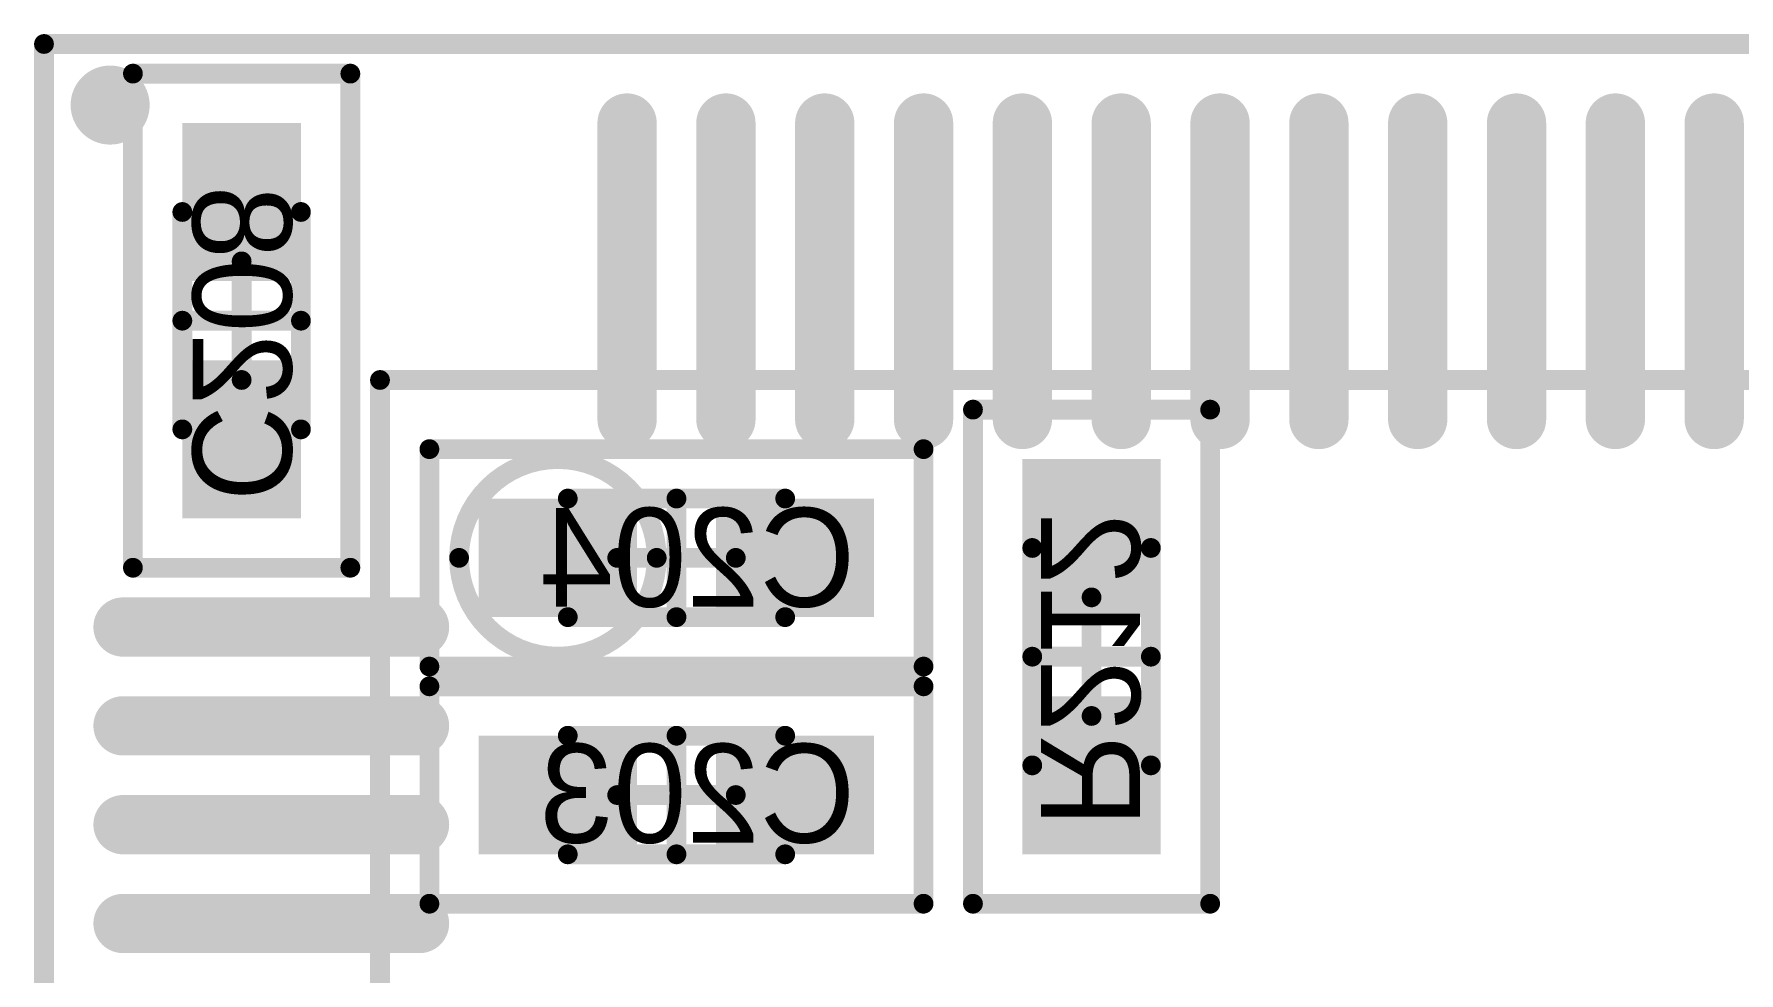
# Model space of a CAD drawing. Header units: millimetres. Extents: x 33.3 to 111.9, y 29.8 to 74.8.
# Drawn here: x 51.22 to 59.84, y 55.4 to 60.15 of the extents above; entities that cross this region are included whole.
import ezdxf

# ---------------------------------------------------------------- set-up
doc = ezdxf.new("R2010")
doc.units = ezdxf.units.MM
for name, color, linetype in [('BottomLayer', 5, 'Continuous'), ('BottomOverlay', 54, 'Continuous'), ('BottomPaste', 16, 'Continuous'), ('Mechanical13', 56, 'Continuous'), ('Mechanical14', 56, 'Continuous'), ('Mechanical15', 56, 'Continuous'), ('Mechanical16', 56, 'Continuous'), ('Mechanical17', 56, 'Continuous'), ('TopLayer', 1, 'Continuous'), ('TopOverlay', 2, 'Continuous'), ('TopPaste', 8, 'Continuous')]:
    doc.layers.add(name, color=color, linetype=linetype)

# ---------------------------------------------------------------- blocks, each defined once
blk = doc.blocks.new('TQFP64_N_19')
at = {"layer": 'Mechanical13', "const_width": 0.1}
for points in [[(-5, -5), (-5, 5)], [(-5, 5), (5, 5)]]:
    blk.add_lwpolyline(points, dxfattribs=at)
at = {"layer": 'Mechanical13'}
for points, const_width in [([(-5.025, 5, 1), (-4.975, 5, 1)], 0.05), ([(-5.025, 5, 1), (-4.975, 5, 1)], 0.05), ([(-3.6, 4.1, 1), (-4.6, 4.1, 1)], 0.1), ([(-4.625, 4.1, 1), (-4.575, 4.1, 1)], 0.05), ([(-3.625, 4.1, 1), (-3.575, 4.1, 1)], 0.05)]:
    blk.add_lwpolyline(points, format="xyb", close=True, dxfattribs=dict(at, const_width=const_width))
at = {"layer": 'Mechanical15', "const_width": 0.1}
for points in [[(-6.7, -6.7), (-6.7, 6.7)], [(-6.7, 6.7), (6.7, 6.7)]]:
    blk.add_lwpolyline(points, dxfattribs=at)
at = {"layer": 'Mechanical15', "const_width": 0.05}
blk.add_lwpolyline([(-6.725, 6.7, 1), (-6.675, 6.7, 1)], format="xyb", close=True, dxfattribs=at)
blk.add_lwpolyline([(-6.725, 6.7, 1), (-6.675, 6.7, 1)], format="xyb", close=True, dxfattribs=at)
at = {"layer": 'TopLayer', "const_width": 0.3}
for points in [[(-3.75, 6.3), (-3.75, 4.8)], [(-3.25, 6.3), (-3.25, 4.8)], [(-2.75, 6.3), (-2.75, 4.8)], [(-2.25, 6.3), (-2.25, 4.8)], [(-1.75, 6.3), (-1.75, 4.8)], [(-1.25, 6.3), (-1.25, 4.8)], [(-0.75, 6.3), (-0.75, 4.8)], [(-0.25, 6.3), (-0.25, 4.8)], [(0.25, 6.3), (0.25, 4.8)], [(0.75, 6.3), (0.75, 4.8)], [(1.25, 6.3), (1.25, 4.8)], [(1.75, 6.3), (1.75, 4.8)], [(-6.3, 3.75), (-4.8, 3.75)], [(-6.3, 3.25), (-4.8, 3.25)], [(-6.3, 2.75), (-4.8, 2.75)], [(-6.3, 2.25), (-4.8, 2.25)]]:
    blk.add_lwpolyline(points, dxfattribs=at)
at = {"layer": 'TopLayer', "const_width": 0.15}
for points in [[(-3.825, 6.3, 1), (-3.675, 6.3, 1)], [(-3.325, 6.3, 1), (-3.175, 6.3, 1)], [(-2.825, 6.3, 1), (-2.675, 6.3, 1)], [(-2.325, 6.3, 1), (-2.175, 6.3, 1)], [(-1.825, 6.3, 1), (-1.675, 6.3, 1)], [(-1.325, 6.3, 1), (-1.175, 6.3, 1)], [(-0.825, 6.3, 1), (-0.675, 6.3, 1)], [(-0.325, 6.3, 1), (-0.175, 6.3, 1)], [(0.175, 6.3, 1), (0.325, 6.3, 1)], [(0.675, 6.3, 1), (0.825, 6.3, 1)], [(1.175, 6.3, 1), (1.325, 6.3, 1)], [(1.675, 6.3, 1), (1.825, 6.3, 1)], [(-3.825, 4.8, 1), (-3.675, 4.8, 1)], [(-3.325, 4.8, 1), (-3.175, 4.8, 1)], [(-2.825, 4.8, 1), (-2.675, 4.8, 1)], [(-2.325, 4.8, 1), (-2.175, 4.8, 1)], [(-1.825, 4.8, 1), (-1.675, 4.8, 1)], [(-1.325, 4.8, 1), (-1.175, 4.8, 1)], [(-0.825, 4.8, 1), (-0.675, 4.8, 1)], [(-0.325, 4.8, 1), (-0.175, 4.8, 1)], [(0.175, 4.8, 1), (0.325, 4.8, 1)], [(0.675, 4.8, 1), (0.825, 4.8, 1)], [(1.175, 4.8, 1), (1.325, 4.8, 1)], [(1.675, 4.8, 1), (1.825, 4.8, 1)], [(-6.375, 3.75, 1), (-6.225, 3.75, 1)], [(-4.875, 3.75, 1), (-4.725, 3.75, 1)], [(-6.375, 3.25, 1), (-6.225, 3.25, 1)], [(-4.875, 3.25, 1), (-4.725, 3.25, 1)], [(-6.375, 2.75, 1), (-6.225, 2.75, 1)], [(-4.875, 2.75, 1), (-4.725, 2.75, 1)], [(-6.375, 2.25, 1), (-6.225, 2.25, 1)], [(-4.875, 2.25, 1), (-4.725, 2.25, 1)]]:
    blk.add_lwpolyline(points, format="xyb", close=True, dxfattribs=at)
at = {"layer": 'TopOverlay'}
for points, const_width in [([(-6.2653, 6.3909, 1), (-6.4653, 6.3909, 1)], 0.2), ([(-6.5153, 6.3909, 1), (-6.4153, 6.3909, 1)], 0.1), ([(-6.3153, 6.3909, 1), (-6.2153, 6.3909, 1)], 0.1)]:
    blk.add_lwpolyline(points, format="xyb", close=True, dxfattribs=dict(at, const_width=const_width))
at = {"layer": 'TopPaste', "const_width": 0.3}
for points in [[(-3.75, 6.3), (-3.75, 4.8)], [(-3.25, 6.3), (-3.25, 4.8)], [(-2.75, 6.3), (-2.75, 4.8)], [(-2.25, 6.3), (-2.25, 4.8)], [(-1.75, 6.3), (-1.75, 4.8)], [(-1.25, 6.3), (-1.25, 4.8)], [(-0.75, 6.3), (-0.75, 4.8)], [(-0.25, 6.3), (-0.25, 4.8)], [(0.25, 6.3), (0.25, 4.8)], [(0.75, 6.3), (0.75, 4.8)], [(1.25, 6.3), (1.25, 4.8)], [(1.75, 6.3), (1.75, 4.8)], [(-6.3, 3.75), (-4.8, 3.75)], [(-6.3, 3.25), (-4.8, 3.25)], [(-6.3, 2.75), (-4.8, 2.75)], [(-6.3, 2.25), (-4.8, 2.25)]]:
    blk.add_lwpolyline(points, dxfattribs=at)
at = {"layer": 'TopPaste', "const_width": 0.15}
for points in [[(-3.825, 6.3, 1), (-3.675, 6.3, 1)], [(-3.325, 6.3, 1), (-3.175, 6.3, 1)], [(-2.825, 6.3, 1), (-2.675, 6.3, 1)], [(-2.325, 6.3, 1), (-2.175, 6.3, 1)], [(-1.825, 6.3, 1), (-1.675, 6.3, 1)], [(-1.325, 6.3, 1), (-1.175, 6.3, 1)], [(-0.825, 6.3, 1), (-0.675, 6.3, 1)], [(-0.325, 6.3, 1), (-0.175, 6.3, 1)], [(0.175, 6.3, 1), (0.325, 6.3, 1)], [(0.675, 6.3, 1), (0.825, 6.3, 1)], [(1.175, 6.3, 1), (1.325, 6.3, 1)], [(1.675, 6.3, 1), (1.825, 6.3, 1)], [(-3.825, 4.8, 1), (-3.675, 4.8, 1)], [(-3.325, 4.8, 1), (-3.175, 4.8, 1)], [(-2.825, 4.8, 1), (-2.675, 4.8, 1)], [(-2.325, 4.8, 1), (-2.175, 4.8, 1)], [(-1.825, 4.8, 1), (-1.675, 4.8, 1)], [(-1.325, 4.8, 1), (-1.175, 4.8, 1)], [(-0.825, 4.8, 1), (-0.675, 4.8, 1)], [(-0.325, 4.8, 1), (-0.175, 4.8, 1)], [(0.175, 4.8, 1), (0.325, 4.8, 1)], [(0.675, 4.8, 1), (0.825, 4.8, 1)], [(1.175, 4.8, 1), (1.325, 4.8, 1)], [(1.675, 4.8, 1), (1.825, 4.8, 1)], [(-6.375, 3.75, 1), (-6.225, 3.75, 1)], [(-4.875, 3.75, 1), (-4.725, 3.75, 1)], [(-6.375, 3.25, 1), (-6.225, 3.25, 1)], [(-4.875, 3.25, 1), (-4.725, 3.25, 1)], [(-6.375, 2.75, 1), (-6.225, 2.75, 1)], [(-4.875, 2.75, 1), (-4.725, 2.75, 1)], [(-6.375, 2.25, 1), (-6.225, 2.25, 1)], [(-4.875, 2.25, 1), (-4.725, 2.25, 1)]]:
    blk.add_lwpolyline(points, format="xyb", close=True, dxfattribs=at)
blk = doc.blocks.new('RESC0402_1005__N_B_184')
at = {"layer": 'BottomLayer'}
for points in [[(-1, 0.35), (-1, -0.35), (-0.2, 0.35), (-0.2, -0.35)], [(0.2, 0.35), (0.2, -0.35), (1, 0.35), (1, -0.35)]]:
    blk.add_solid(points, dxfattribs=at)
at = {"layer": 'BottomPaste'}
for points in [[(-1, 0.35), (-1, -0.35), (-0.2, 0.35), (-0.2, -0.35)], [(0.2, 0.35), (0.2, -0.35), (1, 0.35), (1, -0.35)]]:
    blk.add_solid(points, dxfattribs=at)
at = {"layer": 'Mechanical14', "const_width": 0.1}
for points in [[(-0.55, 0.3), (0.55, 0.3)], [(-0.55, 0.3), (-0.55, -0.3)], [(0.55, 0.3), (0.55, -0.3)], [(-0.55, -0.3), (0.55, -0.3)]]:
    blk.add_lwpolyline(points, dxfattribs=at)
at = {"layer": 'Mechanical14', "const_width": 0.05}
for points in [[(-0.575, 0.3, 1), (-0.525, 0.3, 1)], [(-0.575, 0.3, 1), (-0.525, 0.3, 1)], [(0.525, 0.3, 1), (0.575, 0.3, 1)], [(0.525, 0.3, 1), (0.575, 0.3, 1)], [(-0.575, -0.3, 1), (-0.525, -0.3, 1)], [(-0.575, -0.3, 1), (-0.525, -0.3, 1)], [(0.525, -0.3, 1), (0.575, -0.3, 1)], [(0.525, -0.3, 1), (0.575, -0.3, 1)]]:
    blk.add_lwpolyline(points, format="xyb", close=True, dxfattribs=at)
at = {"layer": 'Mechanical16', "const_width": 0.1}
for points in [[(-1.25, 0.6), (1.25, 0.6)], [(-1.25, 0.6), (-1.25, -0.6)], [(1.25, 0.6), (1.25, -0.6)], [(-1.25, -0.6), (1.25, -0.6)]]:
    blk.add_lwpolyline(points, dxfattribs=at)
at = {"layer": 'Mechanical16', "const_width": 0.05}
for points in [[(-1.275, 0.6, 1), (-1.225, 0.6, 1)], [(-1.275, 0.6, 1), (-1.225, 0.6, 1)], [(1.225, 0.6, 1), (1.275, 0.6, 1)], [(1.225, 0.6, 1), (1.275, 0.6, 1)], [(-1.275, -0.6, 1), (-1.225, -0.6, 1)], [(-1.275, -0.6, 1), (-1.225, -0.6, 1)], [(1.225, -0.6, 1), (1.275, -0.6, 1)], [(1.225, -0.6, 1), (1.275, -0.6, 1)]]:
    blk.add_lwpolyline(points, format="xyb", close=True, dxfattribs=at)
at = {"layer": 'Mechanical17', "const_width": 0.1}
for points in [[(0, 0.3), (0, -0.3)], [(-0.3, 0), (0.3, 0)]]:
    blk.add_lwpolyline(points, dxfattribs=at)
at = {"layer": 'Mechanical17', "const_width": 0.05}
for points in [[(-0.025, 0.3, 1), (0.025, 0.3, 1)], [(-0.325, 0, 1), (-0.275, 0, 1)], [(0.275, 0, 1), (0.325, 0, 1)], [(-0.025, -0.3, 1), (0.025, -0.3, 1)]]:
    blk.add_lwpolyline(points, format="xyb", close=True, dxfattribs=at)
blk = doc.blocks.new('CAPC0402_1005__N_B_331')
at = {"layer": 'BottomLayer'}
for points in [[(-1, 0.3), (-1, -0.3), (-0.2, 0.3), (-0.2, -0.3)], [(0.2, 0.3), (0.2, -0.3), (1, 0.3), (1, -0.3)]]:
    blk.add_solid(points, dxfattribs=at)
at = {"layer": 'BottomPaste'}
for points in [[(-1, 0.3), (-1, -0.3), (-0.2, 0.3), (-0.2, -0.3)], [(0.2, 0.3), (0.2, -0.3), (1, 0.3), (1, -0.3)]]:
    blk.add_solid(points, dxfattribs=at)
at = {"layer": 'Mechanical14', "const_width": 0.1}
for points in [[(-0.55, 0.3), (0.55, 0.3)], [(-0.55, 0.3), (-0.55, -0.3)], [(0.55, 0.3), (0.55, -0.3)], [(-0.55, -0.3), (0.55, -0.3)]]:
    blk.add_lwpolyline(points, dxfattribs=at)
at = {"layer": 'Mechanical14', "const_width": 0.05}
for points in [[(-0.575, 0.3, 1), (-0.525, 0.3, 1)], [(-0.575, 0.3, 1), (-0.525, 0.3, 1)], [(0.525, 0.3, 1), (0.575, 0.3, 1)], [(0.525, 0.3, 1), (0.575, 0.3, 1)], [(-0.575, -0.3, 1), (-0.525, -0.3, 1)], [(-0.575, -0.3, 1), (-0.525, -0.3, 1)], [(0.525, -0.3, 1), (0.575, -0.3, 1)], [(0.525, -0.3, 1), (0.575, -0.3, 1)]]:
    blk.add_lwpolyline(points, format="xyb", close=True, dxfattribs=at)
at = {"layer": 'Mechanical16', "const_width": 0.1}
for points in [[(-1.25, 0.55), (1.25, 0.55)], [(-1.25, 0.55), (-1.25, -0.55)], [(1.25, 0.55), (1.25, -0.55)], [(-1.25, -0.55), (1.25, -0.55)]]:
    blk.add_lwpolyline(points, dxfattribs=at)
at = {"layer": 'Mechanical16', "const_width": 0.05}
for points in [[(-1.275, 0.55, 1), (-1.225, 0.55, 1)], [(-1.275, 0.55, 1), (-1.225, 0.55, 1)], [(1.225, 0.55, 1), (1.275, 0.55, 1)], [(1.225, 0.55, 1), (1.275, 0.55, 1)], [(-1.275, -0.55, 1), (-1.225, -0.55, 1)], [(-1.275, -0.55, 1), (-1.225, -0.55, 1)], [(1.225, -0.55, 1), (1.275, -0.55, 1)], [(1.225, -0.55, 1), (1.275, -0.55, 1)]]:
    blk.add_lwpolyline(points, format="xyb", close=True, dxfattribs=at)
at = {"layer": 'Mechanical17', "const_width": 0.1}
for points in [[(0, 0.3), (0, -0.3)], [(-0.3, 0), (0.3, 0)]]:
    blk.add_lwpolyline(points, dxfattribs=at)
at = {"layer": 'Mechanical17', "const_width": 0.05}
for points in [[(-0.025, 0.3, 1), (0.025, 0.3, 1)], [(-0.325, 0, 1), (-0.275, 0, 1)], [(0.275, 0, 1), (0.325, 0, 1)], [(-0.025, -0.3, 1), (0.025, -0.3, 1)]]:
    blk.add_lwpolyline(points, format="xyb", close=True, dxfattribs=at)
blk = doc.blocks.new('CAPC0402_1005__N_B_335')
at = {"layer": 'BottomLayer'}
for points in [[(-1, 0.3), (-1, -0.3), (-0.2, 0.3), (-0.2, -0.3)], [(0.2, 0.3), (0.2, -0.3), (1, 0.3), (1, -0.3)]]:
    blk.add_solid(points, dxfattribs=at)
at = {"layer": 'BottomPaste'}
for points in [[(-1, 0.3), (-1, -0.3), (-0.2, 0.3), (-0.2, -0.3)], [(0.2, 0.3), (0.2, -0.3), (1, 0.3), (1, -0.3)]]:
    blk.add_solid(points, dxfattribs=at)
at = {"layer": 'Mechanical14', "const_width": 0.1}
for points in [[(-0.55, 0.3), (0.55, 0.3)], [(-0.55, -0.3), (-0.55, 0.3)], [(0.55, -0.3), (0.55, 0.3)], [(-0.55, -0.3), (0.55, -0.3)]]:
    blk.add_lwpolyline(points, dxfattribs=at)
at = {"layer": 'Mechanical14', "const_width": 0.05}
for points in [[(-0.575, 0.3, 1), (-0.525, 0.3, 1)], [(-0.575, 0.3, 1), (-0.525, 0.3, 1)], [(0.525, 0.3, 1), (0.575, 0.3, 1)], [(0.525, 0.3, 1), (0.575, 0.3, 1)], [(-0.575, -0.3, 1), (-0.525, -0.3, 1)], [(-0.575, -0.3, 1), (-0.525, -0.3, 1)], [(0.525, -0.3, 1), (0.575, -0.3, 1)], [(0.525, -0.3, 1), (0.575, -0.3, 1)]]:
    blk.add_lwpolyline(points, format="xyb", close=True, dxfattribs=at)
at = {"layer": 'Mechanical16', "const_width": 0.1}
for points in [[(-1.25, 0.55), (1.25, 0.55)], [(-1.25, -0.55), (-1.25, 0.55)], [(1.25, -0.55), (1.25, 0.55)], [(-1.25, -0.55), (1.25, -0.55)]]:
    blk.add_lwpolyline(points, dxfattribs=at)
at = {"layer": 'Mechanical16', "const_width": 0.05}
for points in [[(-1.275, 0.55, 1), (-1.225, 0.55, 1)], [(-1.275, 0.55, 1), (-1.225, 0.55, 1)], [(1.225, 0.55, 1), (1.275, 0.55, 1)], [(1.225, 0.55, 1), (1.275, 0.55, 1)], [(-1.275, -0.55, 1), (-1.225, -0.55, 1)], [(-1.275, -0.55, 1), (-1.225, -0.55, 1)], [(1.225, -0.55, 1), (1.275, -0.55, 1)], [(1.225, -0.55, 1), (1.275, -0.55, 1)]]:
    blk.add_lwpolyline(points, format="xyb", close=True, dxfattribs=at)
at = {"layer": 'Mechanical17', "const_width": 0.1}
for points in [[(0, -0.3), (0, 0.3)], [(-0.3, 0), (0.3, 0)]]:
    blk.add_lwpolyline(points, dxfattribs=at)
at = {"layer": 'Mechanical17', "const_width": 0.05}
for points in [[(-0.025, 0.3, 1), (0.025, 0.3, 1)], [(-0.325, 0, 1), (-0.275, 0, 1)], [(0.275, 0, 1), (0.325, 0, 1)], [(-0.025, -0.3, 1), (0.025, -0.3, 1)]]:
    blk.add_lwpolyline(points, format="xyb", close=True, dxfattribs=at)
blk = doc.blocks.new('CAPC0402_1005__N_B_336')
at = {"layer": 'BottomLayer'}
for points in [[(-1, 0.3), (-1, -0.3), (-0.2, 0.3), (-0.2, -0.3)], [(0.2, 0.3), (0.2, -0.3), (1, 0.3), (1, -0.3)]]:
    blk.add_solid(points, dxfattribs=at)
at = {"layer": 'BottomPaste'}
for points in [[(-1, 0.3), (-1, -0.3), (-0.2, 0.3), (-0.2, -0.3)], [(0.2, 0.3), (0.2, -0.3), (1, 0.3), (1, -0.3)]]:
    blk.add_solid(points, dxfattribs=at)
at = {"layer": 'Mechanical14', "const_width": 0.1}
for points in [[(-0.55, 0.3), (0.55, 0.3)], [(-0.55, -0.3), (-0.55, 0.3)], [(0.55, -0.3), (0.55, 0.3)], [(-0.55, -0.3), (0.55, -0.3)]]:
    blk.add_lwpolyline(points, dxfattribs=at)
at = {"layer": 'Mechanical14', "const_width": 0.05}
for points in [[(-0.575, 0.3, 1), (-0.525, 0.3, 1)], [(-0.575, 0.3, 1), (-0.525, 0.3, 1)], [(0.525, 0.3, 1), (0.575, 0.3, 1)], [(0.525, 0.3, 1), (0.575, 0.3, 1)], [(-0.575, -0.3, 1), (-0.525, -0.3, 1)], [(-0.575, -0.3, 1), (-0.525, -0.3, 1)], [(0.525, -0.3, 1), (0.575, -0.3, 1)], [(0.525, -0.3, 1), (0.575, -0.3, 1)]]:
    blk.add_lwpolyline(points, format="xyb", close=True, dxfattribs=at)
at = {"layer": 'Mechanical16', "const_width": 0.1}
for points in [[(-1.25, 0.55), (1.25, 0.55)], [(-1.25, -0.55), (-1.25, 0.55)], [(1.25, -0.55), (1.25, 0.55)], [(-1.25, -0.55), (1.25, -0.55)]]:
    blk.add_lwpolyline(points, dxfattribs=at)
at = {"layer": 'Mechanical16', "const_width": 0.05}
for points in [[(-1.275, 0.55, 1), (-1.225, 0.55, 1)], [(-1.275, 0.55, 1), (-1.225, 0.55, 1)], [(1.225, 0.55, 1), (1.275, 0.55, 1)], [(1.225, 0.55, 1), (1.275, 0.55, 1)], [(-1.275, -0.55, 1), (-1.225, -0.55, 1)], [(-1.275, -0.55, 1), (-1.225, -0.55, 1)], [(1.225, -0.55, 1), (1.275, -0.55, 1)], [(1.225, -0.55, 1), (1.275, -0.55, 1)]]:
    blk.add_lwpolyline(points, format="xyb", close=True, dxfattribs=at)
at = {"layer": 'Mechanical17', "const_width": 0.1}
for points in [[(0, -0.3), (0, 0.3)], [(-0.3, 0), (0.3, 0)]]:
    blk.add_lwpolyline(points, dxfattribs=at)
at = {"layer": 'Mechanical17', "const_width": 0.05}
for points in [[(-0.025, 0.3, 1), (0.025, 0.3, 1)], [(-0.325, 0, 1), (-0.275, 0, 1)], [(0.275, 0, 1), (0.325, 0, 1)], [(-0.025, -0.3, 1), (0.025, -0.3, 1)]]:
    blk.add_lwpolyline(points, format="xyb", close=True, dxfattribs=at)

msp = doc.modelspace()

# ---------------------------------------------------------------- block references
msp.add_blockref('TQFP64_N_19', (57.967, 53.399))
for name, p, rotation in [('CAPC0402_1005__N_B_331', (52.267, 58.699), 90), ('RESC0402_1005__N_B_184', (56.567, 56.999), 90), ('CAPC0402_1005__N_B_335', (54.467, 57.499), 360), ('CAPC0402_1005__N_B_336', (54.467, 56.299), 360)]:
    msp.add_blockref(name, p, dxfattribs=dict(rotation=rotation))

# ---------------------------------------------------------------- texts
at = {"layer": 'BottomOverlay', "text_generation_flag": 2}
for s, p in [('C208', (52.0192, 57.785)), ('R212', (56.3118, 56.134))]:
    msp.add_text(s, height=0.5, rotation=270, dxfattribs=at).set_placement(p)
for s, p in [('C204', (55.372, 57.2516)), ('C203', (55.372, 56.0578))]:
    msp.add_text(s, height=0.5, dxfattribs=at).set_placement(p)

doc.saveas('drawing.dxf')
